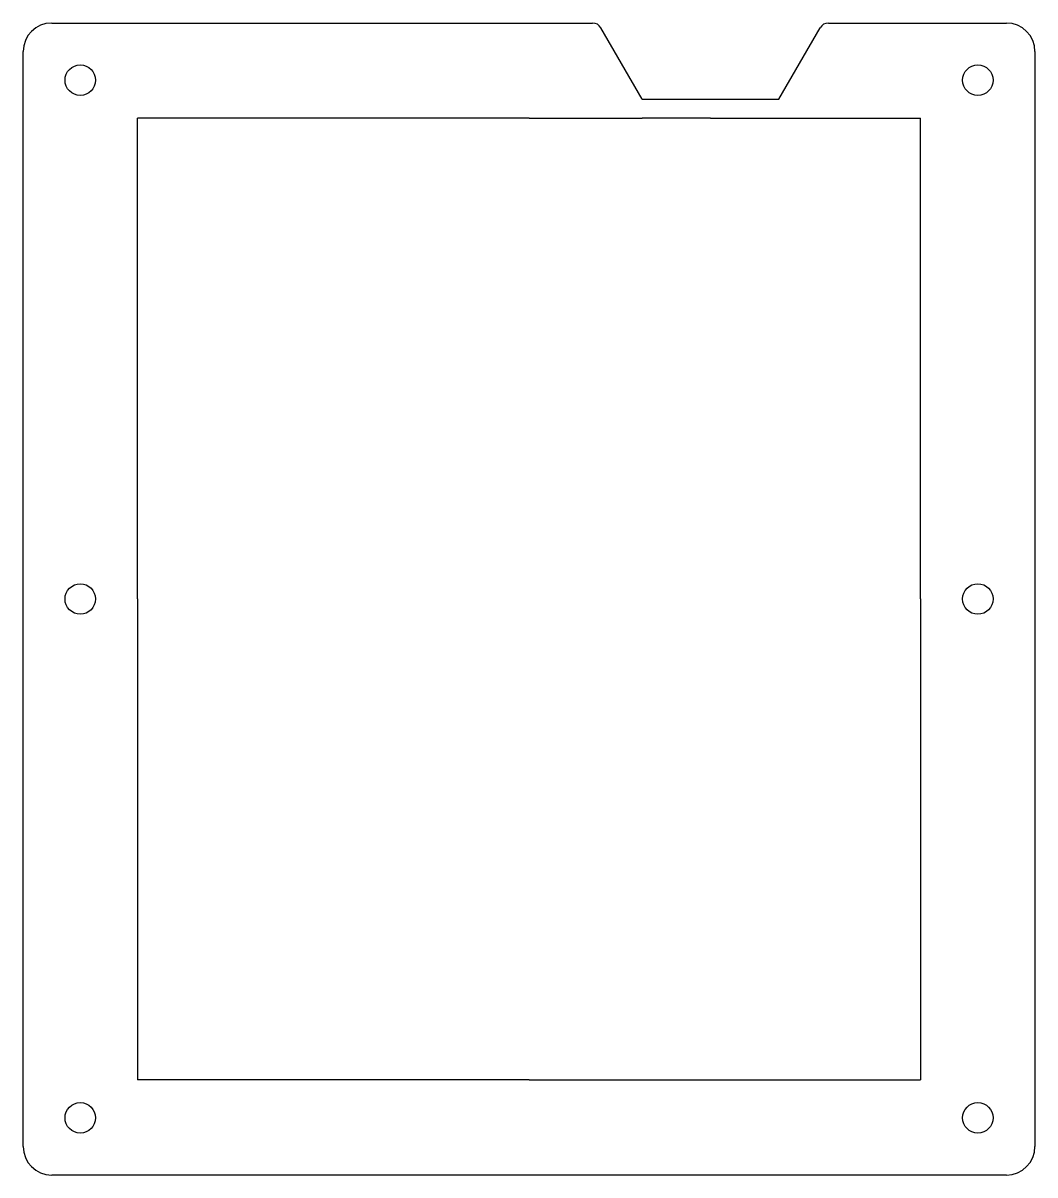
# Model space of a CAD drawing. Extents: x 0 to 106, y 0 to 121.
import ezdxf

# ---------------------------------------------------------------- set-up
doc = ezdxf.new("R2010")
doc.units = 0
doc.header["$MEASUREMENT"] = 0

msp = doc.modelspace()

# ---------------------------------------------------------------- linework, layer by layer
at = {"linetype": 'Continuous'}
for p, q in [((3.1, 121.26), (53.2, 121.26)), ((53.2, 121.26), (59.87, 121.26)), ((84.62, 121.26), (103.3, 121.26)), ((65.07, 113.26), (60.74, 120.76)), ((79.42, 113.26), (83.75, 120.76)), ((65.07, 113.26), (79.42, 113.26)), ((53.2, 111.26), (12.1, 111.26)), ((12.1, 60.78), (12.1, 111.26)), ((53.2, 111.26), (65.07, 111.26)), ((72.24, 111.26), (65.07, 111.26)), ((72.24, 111.26), (79.42, 111.26)), ((79.42, 111.26), (94.3, 111.26)), ((94.3, 60.78), (94.3, 111.26)), ((12.1, 60.78), (12.1, 10.29)), ((94.3, 60.78), (94.3, 10.29)), ((53.2, 10.29), (12.1, 10.29)), ((53.2, 10.29), (94.3, 10.29))]:
    msp.add_line(p, q, dxfattribs=at)
at = {"color": 0}
for p, q in [((0.1, 3.29), (0.1, 118.26)), ((106.3, 118.26), (106.3, 3.29)), ((103.3, 0.29), (3.1, 0.29))]:
    msp.add_line(p, q, dxfattribs=at)
at = {"linetype": 'Continuous'}
for centre in [(6.1, 115.26), (100.3, 115.26), (6.1, 60.78), (100.3, 60.78), (6.1, 6.29), (100.3, 6.29)]:
    msp.add_circle(centre, 1.6, dxfattribs=at)
at = {"color": 0}
for centre, start, end in [((3.1, 118.26), 90, 180), ((103.3, 118.26), 0, 90), ((3.1, 3.29), 180, 270), ((103.3, 3.29), 270, 0)]:
    msp.add_arc(centre, 3, start, end, dxfattribs=at)
at = {"linetype": 'Continuous'}
for centre, start, end in [((59.87, 120.26), 30, 90), ((84.62, 120.26), 90, 150)]:
    msp.add_arc(centre, 1, start, end, dxfattribs=at)

doc.saveas('drawing.dxf')
